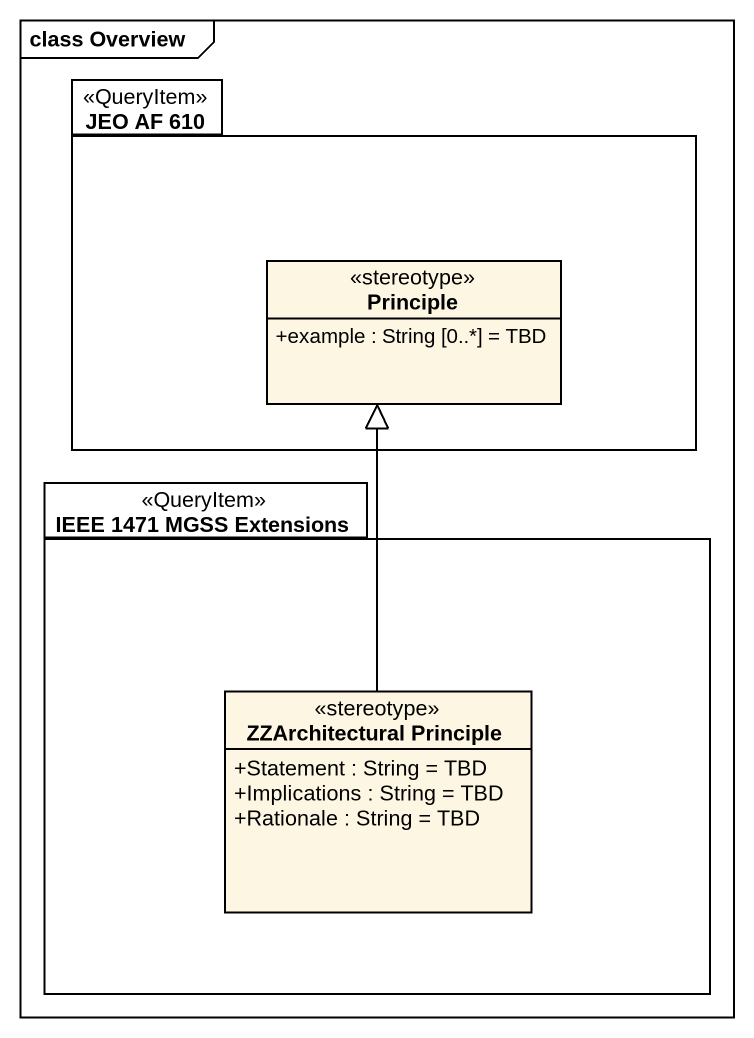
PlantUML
@startuml
mainframe class Overview
hide circle
hide empty members
skinparam classAttributeIconSize 0
package "JEO AF 610" as JEO_AF_610 <<QueryItem>> {
  class Principle <<stereotype>> {
    +example : String [0..*] = TBD
  }
}
package "IEEE 1471 MGSS Extensions" as IEEE_1471_MGSS_Extensions <<QueryItem>> {
  class "ZZArchitectural Principle" as ZZArchitectural_Principle <<stereotype>> {
    +Statement : String = TBD
    +Implications : String = TBD
    +Rationale : String = TBD
  }
}
ZZArchitectural_Principle -up-|> Principle
@enduml
